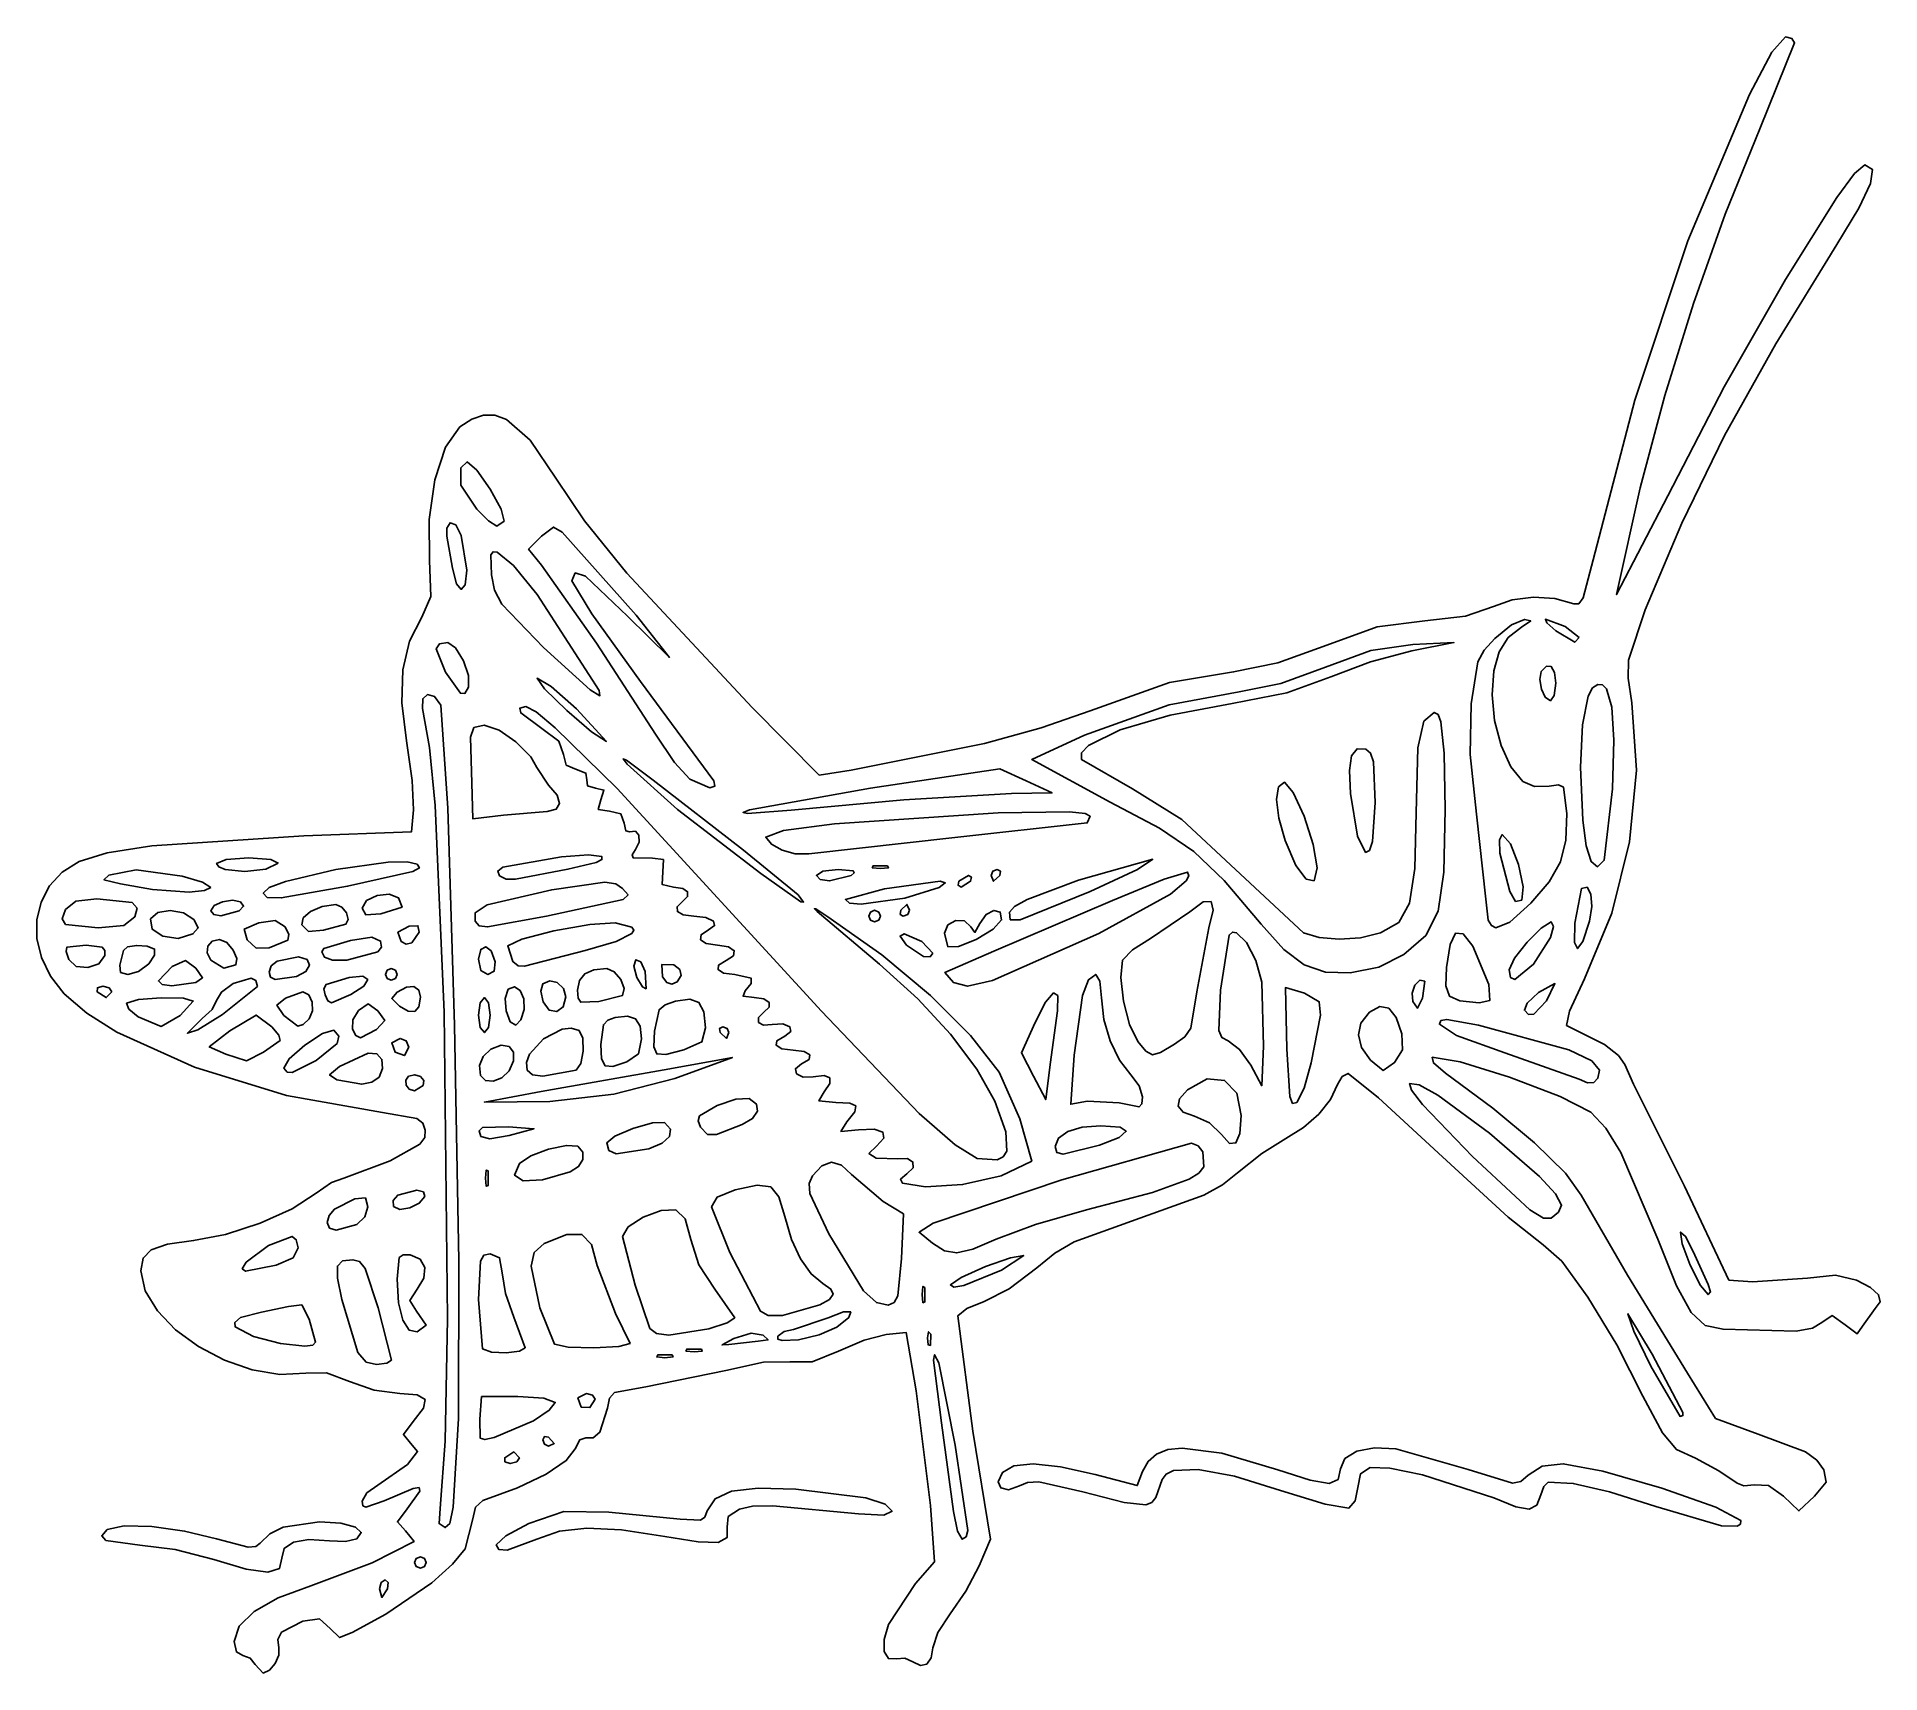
# Model space of a CAD drawing. Extents: x 0.6 to 84.3, y 5 to 79.4.
import ezdxf

# ---------------------------------------------------------------- set-up
doc = ezdxf.new("R2010")
doc.units = 0

msp = doc.modelspace()

# ---------------------------------------------------------------- linework, layer by layer
at = {"layer": 'Image', "color": 7}
for points in [[(10.48764, 5.424021), (10.26106, 5.704314), (9.930166, 5.820896), (9.633145, 5.991186), (9.524988, 6.458835), (9.757966, 7.155121), (10.436505, 7.824055), (11.530007, 8.443392), (13.007879, 8.990891), (15.802872, 10.041293), (17.707746, 11.014827), (17.310872, 11.490841), (16.94748, 11.89823), (17.396332, 12.497346), (17.967358, 13.296774), (17.928958, 13.458403), (17.660915, 13.413846), (16.338, 12.852822), (15.510412, 12.566152), (15.376533, 12.631513), (15.345814, 12.83446), (15.555853, 13.216751), (16.060839, 13.565613), (17.398167, 14.512421), (17.862597, 15.095032), (17.543036, 15.483282), (17.218631, 15.872997), (17.660915, 16.466091), (18.137971, 17.06782), (18.206696, 17.456336), (17.851067, 17.66499), (17.055063, 17.727131), (15.887519, 17.883281), (14.771614, 18.279271), (13.729034, 18.666149), (12.780653, 18.660945), (11.597325, 18.599675), (10.344568, 18.809068), (9.092412, 19.245622), (7.910886, 19.865833), (6.870018, 20.626198), (6.039839, 21.483215), (5.490376, 22.393381), (5.29166, 23.313193), (5.393958, 23.884632), (5.763737, 24.266642), (6.495321, 24.513041), (7.683035, 24.67765), (9.134299, 24.955693), (10.708071, 25.471203), (12.163793, 26.130865), (13.260905, 26.841364), (13.957786, 27.318383), (14.506219, 27.516911), (16.621298, 28.308276), (17.969339, 29.063725), (18.188685, 29.361601), (18.208796, 29.697128), (18.106139, 30.021296), (17.830291, 30.229225), (16.271854, 30.497732), (11.914293, 31.27715), (7.728617, 32.556977), (4.197288, 34.157157), (2.827773, 35.021112), (1.802768, 35.897633), (1.184819, 36.693283), (0.77474, 37.539032), (0.568978, 38.403406), (0.563983, 39.254932), (0.7562, 40.062139), (1.142078, 40.793554), (1.718065, 41.417703), (2.480608, 41.903114), (3.75187, 42.299919), (5.790236, 42.61587), (12.699984, 43.065697), (17.59477, 43.25939), (17.677109, 44.255307), (17.616581, 45.587916), (17.35543, 47.393328), (17.14144, 49.11063), (17.187017, 50.617672), (17.492217, 51.914901), (18.057097, 53.002765), (18.460853, 53.941344), (18.404292, 55.586782), (18.384599, 57.4494), (18.645572, 59.24638), (19.131226, 60.731604), (19.785573, 61.658957), (20.33054, 62.009874), (20.859463, 62.185538), (21.380417, 62.181614), (21.901476, 61.993765), (22.976208, 61.048953), (24.148258, 59.316414), (25.446512, 57.390677), (27.36579, 55.012948), (33.062752, 48.906962), (36.11558, 45.823295), (37.570786, 46.057194), (43.620909, 47.270798), (46.195513, 47.981038), (48.418689, 48.747559), (52.038218, 50.041624), (54.940001, 50.523453), (56.958303, 50.938823), (59.183238, 51.741128), (61.473505, 52.568872), (63.632212, 52.84705), (65.482167, 53.054327), (66.756201, 53.487741), (67.600435, 53.796075), (68.565914, 53.922374), (69.536981, 53.862659), (70.397977, 53.612955), (70.626172, 53.607106), (70.822883, 53.880316), (71.277313, 55.618468), (73.179126, 62.863427), (75.587913, 70.114565), (78.382145, 76.756357), (79.399299, 78.682378), (80.01795, 79.37497), (80.311243, 79.294687), (80.433232, 79.101667), (78.863289, 75.199068), (77.286336, 71.313408), (75.836905, 67.252749), (74.538141, 63.086378), (73.413189, 58.88358), (72.347234, 54.035316), (74.67113, 58.519434), (77.238479, 63.474209), (80.015394, 68.352879), (82.357778, 72.073504), (83.16474, 73.161444), (83.621534, 73.554144), (83.971824, 73.353662), (83.888812, 72.717869), (83.354411, 71.595247), (82.35053, 69.934278), (79.579092, 65.426793), (77.257279, 61.261596), (75.304429, 57.285058), (73.639886, 53.343551), (72.884271, 51.05312), (72.876014, 50.229776), (73.042064, 49.1108), (73.250037, 46.05936), (72.933496, 42.79641), (72.132741, 39.556508), (70.888072, 36.574214), (70.206508, 35.11197), (70.065378, 34.45633), (71.79502, 33.587336), (72.435754, 33.085624), (72.722651, 32.67607), (73.119526, 31.783084), (75.435225, 27.152882), (77.44867, 22.886499), (78.530076, 22.805825), (81.014542, 22.98017), (82.290683, 23.102679), (83.245199, 22.889405), (83.887952, 22.556498), (84.250255, 22.219149), (84.322548, 21.891975), (84.095272, 21.589593), (83.51878, 20.796347), (83.27294, 20.440934), (82.728296, 20.858809), (82.147252, 21.276399), (81.667536, 20.96459), (81.24773, 20.698893), (80.513253, 20.568586), (77.186068, 20.649958), (76.378929, 20.825336), (75.730913, 21.406221), (75.068999, 22.63113), (74.220167, 24.73858), (72.536761, 28.690688), (71.858023, 29.787587), (71.170761, 30.520545), (69.783986, 31.228799), (67.488117, 32.098874), (65.233796, 32.802076), (63.971666, 33.009707), (64.026445, 32.755896), (64.578358, 32.285736), (66.724459, 30.703064), (68.612404, 29.121236), (70.022156, 27.73809), (70.733675, 26.751464), (72.850077, 23.116816), (75.562082, 18.653171), (76.846492, 16.601455), (78.782687, 15.881503), (80.927528, 15.077728), (81.44554, 14.707446), (81.769114, 14.263321), (81.87201, 13.699718), (81.34534, 13.060842), (80.631884, 12.399636), (79.932001, 13.070166), (79.251089, 13.549929), (78.614967, 13.579308), (78.128772, 13.536347), (77.826465, 13.659686), (76.993653, 14.224872), (75.935321, 14.795707), (75.065354, 15.190063), (74.430101, 15.938838), (73.5452, 17.614138), (72.351421, 19.946866), (71.041626, 22.108159), (69.851367, 23.740577), (69.016198, 24.486682), (67.415976, 25.739989), (64.430006, 28.479871), (61.532308, 31.162686), (60.144317, 32.278786), (59.87603, 32.130042), (59.670391, 31.771848), (59.341323, 31.089669), (58.811859, 30.425022), (58.124901, 29.822596), (57.323354, 29.327079), (56.22362, 28.638453), (55.123513, 27.763733), (54.434294, 27.216883), (53.586117, 26.747133), (50.68671, 25.70138), (47.700747, 24.619469), (46.822602, 24.104396), (46.007205, 23.438727), (44.747083, 22.492549), (43.603453, 21.913398), (42.817191, 21.592118), (42.416269, 21.265931), (43.096126, 16.02501), (43.902493, 11.113768), (43.38119, 9.897617), (42.780231, 8.756298), (42.067416, 7.720062), (41.507735, 6.869064), (41.274948, 6.173101), (41.199856, 5.714778), (40.99936, 5.438764), (40.710635, 5.371168), (40.370852, 5.538099), (40.006027, 5.699604), (39.622836, 5.677963), (39.259113, 5.68802), (39.065205, 6.005095), (39.059431, 6.550111), (39.260106, 7.243987), (40.487015, 9.094383), (41.352775, 10.080431), (41.166609, 12.64701), (40.521133, 17.859422), (40.061822, 20.505252), (39.163118, 20.415477), (38.153799, 20.156194), (36.989145, 19.658881), (35.787648, 19.170454), (34.786328, 19.166071), (33.589526, 19.154817), (31.865416, 18.78074), (28.231321, 18.040411), (26.806391, 17.774175), (26.58571, 17.515736), (26.501033, 17.065673), (26.138584, 15.968797), (25.845748, 15.717493), (25.514132, 15.713104), (25.234313, 15.624418), (25.028361, 15.220067), (24.618334, 14.688274), (23.703017, 14.073549), (22.40226, 13.443226), (20.835911, 12.864641), (20.492818, 12.561235), (20.363516, 11.980753), (20.032787, 10.679233), (19.457414, 9.981091), (18.517178, 9.131617), (16.428457, 7.709071), (14.88512, 6.867166), (14.322938, 6.642514), (13.891213, 7.062655), (13.411251, 7.488524), (12.65072, 7.394265), (11.680345, 6.887142), (11.514637, 6.555024), (11.56344, 6.172249), (11.562059, 5.839318), (11.394722, 5.462801), (11.131839, 5.154733), (10.843814, 5.027147), (10.48764, 5.424021), (10.48764, 5.424021)], [(21.804177, 57.375877), (21.66595, 57.917052), (21.161002, 58.826337), (20.555131, 59.681525), (20.114135, 60.060411), (19.834849, 59.792481), (19.834587, 59.002079), (20.550835, 57.913846), (21.082534, 57.378564), (21.465109, 57.149998), (21.804177, 57.375877), (21.804177, 57.375877)], [(31.320515, 45.574492), (27.997612, 50.09054), (25.789303, 53.157677), (24.870802, 54.654597), (25.02787, 55.016173), (25.501257, 54.870518), (27.410074, 53.049239), (29.309076, 51.181342), (27.794366, 53.100206), (24.433299, 56.877016), (24.036217, 57.097882), (23.492127, 56.682664), (22.9093, 56.099837), (23.494968, 55.368148), (25.993547, 51.820291), (28.675537, 47.693915), (29.544248, 46.410585), (30.238815, 45.643397), (31.144093, 45.252419), (31.365178, 45.321663), (31.320515, 45.574492), (31.320515, 45.574492)], [(26.108506, 49.675528), (23.290891, 54.042855), (22.224765, 55.353347), (21.480876, 55.954475), (21.294972, 55.97827), (21.197907, 55.842367), (21.229432, 54.924014), (21.365029, 54.228602), (21.696708, 53.594281), (23.57952, 51.622036), (25.71344, 49.707126), (26.148726, 49.440214), (26.108506, 49.675528), (26.108506, 49.675528)], [(68.456539, 40.018249), (69.287883, 40.980689), (69.800566, 41.891121), (70.047477, 42.881925), (70.081507, 44.085485), (69.935961, 45.278516), (69.707101, 45.389648), (69.276754, 45.32757), (68.613086, 45.318727), (68.088848, 45.541551), (67.543779, 46.211911), (67.098306, 47.177549), (66.798419, 48.309073), (66.690103, 49.477091), (66.769512, 50.573631), (67.010268, 51.431293), (67.425154, 52.079442), (68.026954, 52.547442), (68.449109, 52.834011), (68.16981, 52.907293), (67.567984, 52.657785), (66.808393, 52.044731), (66.33385, 51.514658), (66.044962, 50.974333), (65.73848, 49.068173), (65.68795, 46.774861), (65.975419, 44.048993), (66.410333, 40.19049), (66.517253, 39.238155), (66.658766, 38.990409), (66.865971, 38.894356), (67.498421, 39.155564), (68.456539, 40.018249), (68.456539, 40.018249)], [(70.643661, 52.08045), (70.017681, 52.580822), (69.10986, 52.910786), (69.179902, 52.745123), (69.58905, 52.38754), (70.445224, 51.864222), (70.643661, 52.08045), (70.643661, 52.08045)], [(20.183923, 49.821676), (20.177922, 50.352461), (19.944183, 51.028946), (19.594117, 51.610962), (19.239137, 51.858338), (18.854865, 51.791672), (18.710099, 51.567739), (19.127216, 50.504459), (19.809654, 49.547432), (20.017086, 49.54242), (20.183923, 49.821676), (20.183923, 49.821676)], [(62.672934, 37.680116), (63.677468, 38.538782), (64.246662, 39.644883), (64.500322, 41.417559), (64.558252, 44.275947), (64.514633, 46.821592), (64.361419, 48.244307), (64.233235, 48.577955), (64.065077, 48.682936), (63.592074, 48.276321), (63.316719, 47.063262), (63.235337, 44.121722), (63.175365, 41.583125), (62.940501, 40.011737), (62.448319, 39.129379), (61.616396, 38.657874), (60.712912, 38.444766), (59.735293, 38.376216), (58.825306, 38.451703), (58.124721, 38.670706), (55.033264, 41.537677), (52.587792, 43.809305), (50.347729, 45.208089), (48.038867, 46.539085), (48.036458, 46.84065), (48.352196, 47.174162), (49.791549, 47.882497), (52.063798, 48.555035), (54.875816, 49.082719), (57.363629, 49.570465), (59.356103, 50.28966), (61.165482, 50.980894), (63.037868, 51.483286), (64.955127, 51.851202), (63.090846, 51.761665), (61.175678, 51.492422), (59.122101, 50.734366), (57.089175, 49.987165), (55.195898, 49.611954), (52.020902, 49.031528), (48.168524, 47.651845), (45.772859, 46.544347), (49.328444, 44.595273), (51.571952, 43.418634), (53.135507, 42.367431), (54.511204, 41.044117), (56.191137, 39.051145), (57.219861, 37.91335), (58.15237, 37.213824), (59.117733, 36.882461), (60.24502, 36.84915), (61.542721, 37.101663), (62.672934, 37.680116), (62.672934, 37.680116)], [(19.72239, 16.602653), (19.738827, 23.766513), (19.540467, 34.463278), (19.234282, 44.332585), (18.927245, 49.014071), (18.637954, 49.402831), (18.320869, 49.489613), (18.097959, 49.298076), (18.091195, 48.851884), (18.410186, 47.092759), (18.663624, 44.447004), (19.076578, 35.057317), (19.228784, 21.121685), (19.11707, 15.563175), (18.892832, 12.501617), (18.844514, 11.822878), (19.123552, 11.641722), (19.33411, 11.833005), (19.484986, 12.565222), (19.72239, 16.602653), (19.72239, 16.602653)], [(25.078797, 48.843653), (23.93699, 49.862546), (23.291279, 50.229401), (23.628514, 49.745507), (24.64333, 48.763254), (25.770524, 47.796832), (26.444894, 47.360427), (25.078797, 48.843653), (25.078797, 48.843653)], [(72.155205, 45.211706), (72.218265, 47.417598), (72.132038, 48.915738), (71.89071, 49.747454), (71.710068, 49.926317), (71.488472, 49.954073), (71.256484, 49.793795), (71.062376, 49.420871), (70.796207, 48.113567), (70.706776, 46.185137), (70.810893, 43.788556), (70.965055, 42.620797), (71.192735, 41.899812), (71.47259, 41.665766), (71.783276, 41.958822), (72.155205, 45.211706), (72.155205, 45.211706)], [(44.383798, 27.61622), (45.772859, 28.283694), (45.236434, 30.213957), (44.285929, 32.329451), (42.994976, 33.997189), (41.171432, 35.819966), (38.961768, 37.664599), (36.512454, 39.3979), (35.953483, 39.748461), (35.89573, 39.760797), (36.020323, 39.632792), (38.860043, 37.241717), (40.588858, 35.672759), (42.085997, 34.054804), (43.279348, 32.473597), (44.0968, 31.014883), (44.595452, 29.628887), (44.632327, 28.746455), (44.475622, 28.48765), (44.201101, 28.347025), (43.295447, 28.410032), (42.284957, 29.027753), (40.658885, 30.452), (36.218619, 35.097666), (26.929792, 45.22877), (24.122187, 47.986062), (23.259229, 48.70345), (22.787937, 48.947925), (22.509534, 48.869877), (22.550725, 48.656325), (23.503605, 47.946272), (24.279953, 47.368694), (24.495791, 46.773074), (24.618984, 46.287249), (25.089468, 46.082605), (25.512497, 45.922273), (25.560792, 45.619585), (25.587122, 45.338804), (25.946747, 45.243763), (26.328078, 45.14693), (26.193717, 44.714597), (26.073489, 44.275832), (26.581283, 44.185431), (27.104461, 44.065563), (27.252049, 43.640649), (27.3244, 43.300613), (27.498349, 43.24809), (27.759873, 43.287807), (27.915946, 43.100834), (27.931532, 42.788979), (27.771597, 42.454053), (27.608491, 42.207413), (27.657472, 42.072828), (28.543391, 42.062946), (29.036385, 41.989754), (29.001371, 41.430775), (28.972757, 40.862912), (29.495964, 40.745852), (29.911156, 40.684982), (30.13236, 40.52841), (30.135845, 40.315195), (29.897879, 40.084394), (29.65194, 39.846043), (29.673162, 39.633667), (29.935131, 39.48129), (30.411429, 39.422937), (30.968568, 39.358262), (31.303722, 39.198351), (31.361618, 38.994376), (31.086984, 38.797508), (30.745322, 38.578318), (30.719655, 38.350802), (30.977251, 38.172268), (31.485377, 38.100022), (31.993809, 38.027754), (32.251141, 37.849134), (32.22481, 37.621442), (31.882252, 37.401954), (31.542982, 37.195465), (31.514917, 36.992769), (31.769739, 36.838454), (32.279126, 36.777107), (33.027326, 36.599692), (33.01699, 36.369156), (32.755375, 36.036275), (32.65285, 35.784921), (33.15225, 35.718775), (33.593674, 35.659024), (33.832473, 35.504318), (33.843607, 35.291475), (33.602041, 35.057317), (33.348832, 34.810121), (33.354267, 34.596295), (33.578754, 34.473761), (33.982699, 34.500439), (34.465658, 34.528648), (34.777116, 34.395748), (34.831904, 34.182286), (34.544851, 33.96881), (34.195583, 33.758982), (34.160269, 33.554333), (34.412272, 33.399102), (34.924956, 33.337528), (35.43764, 33.275954), (35.689643, 33.120723), (35.654329, 32.916074), (35.305061, 32.706246), (35.030324, 32.489966), (35.083426, 32.259661), (35.381226, 32.106249), (35.840583, 32.120647), (36.334249, 32.182268), (36.591882, 32.07603), (36.598652, 31.822132), (36.339732, 31.440772), (36.102296, 31.025576), (36.868321, 30.956281), (37.499835, 30.924099), (37.776951, 30.797225), (37.725758, 30.530164), (37.372349, 30.077421), (37.101735, 29.643757), (37.896668, 29.708439), (38.603659, 29.74331), (39.004644, 29.607616), (39.057913, 29.338525), (38.721759, 28.973202), (38.371127, 28.638871), (38.699217, 28.431815), (39.691141, 28.38808), (40.128349, 28.406108), (40.373189, 28.244897), (40.376652, 27.987141), (40.089727, 27.715533), (39.80765, 27.469272), (39.90456, 27.28647), (40.945274, 27.117952), (42.631732, 27.223396), (44.383798, 27.61622), (44.383798, 27.61622)], [(23.746324, 44.183132), (24.166492, 44.281386), (24.319206, 44.542409), (24.202015, 44.922025), (23.81247, 45.376054), (23.283304, 46.183403), (23.003569, 46.660987), (22.331016, 47.347981), (21.567753, 47.875601), (20.896084, 48.094016), (20.424788, 47.992134), (20.262648, 47.558864), (20.328794, 45.471492), (20.372891, 43.84714), (21.761952, 44.013987), (23.746324, 44.183132), (23.746324, 44.183132)], [(61.383256, 44.590608), (61.299935, 46.43582), (61.170389, 46.833584), (60.95968, 47.01041), (60.554109, 47.030088), (60.304052, 46.709511), (60.205487, 46.037225), (60.254391, 45.00177), (60.57164, 43.064259), (60.944036, 42.321303), (61.114116, 42.411185), (61.253825, 42.815789), (61.383256, 44.590608), (61.383256, 44.590608)], [(35.160755, 40.383659), (32.680967, 42.418022), (28.574964, 45.605559), (27.354769, 46.516345), (27.202141, 46.565179), (27.384341, 46.324939), (29.673834, 44.274586), (33.457129, 41.361455), (35.277427, 40.069355), (35.404744, 40.058117), (35.160755, 40.383659), (35.160755, 40.383659)], [(39.952033, 44.706966), (44.846819, 44.997285), (46.6989, 45.023768), (45.510901, 45.568351), (44.322902, 46.112934), (38.449048, 45.230735), (32.946414, 44.252724), (32.656515, 44.1387), (32.857123, 44.092399), (34.842263, 44.234027), (39.952033, 44.706966), (39.952033, 44.706966)], [(58.737426, 41.620518), (58.56242, 42.670764), (58.147452, 43.958008), (57.657597, 45.048464), (57.257931, 45.508346), (56.981423, 45.296908), (56.894527, 44.723189), (56.996291, 43.878082), (57.285762, 42.852478), (57.77873, 41.729487), (58.248168, 41.09622), (58.599319, 41.033092), (58.737426, 41.620518), (58.737426, 41.620518)], [(42.273101, 42.995514), (48.292364, 43.656265), (48.418689, 43.960363), (48.196775, 44.093633), (47.479652, 44.161196), (44.251507, 44.110297), (36.809647, 43.620834), (34.491064, 43.310405), (33.682117, 43.015699), (33.942397, 42.686576), (34.425351, 42.421742), (35.02772, 42.261627), (35.646244, 42.246662), (42.273101, 42.995514), (42.273101, 42.995514)], [(67.495785, 40.542229), (67.046368, 42.277723), (67.020226, 42.88936), (67.153372, 43.127099), (67.523761, 42.709416), (67.886097, 41.765173), (68.102933, 40.757578), (68.03682, 40.149842), (67.759152, 40.089645), (67.495785, 40.542229), (67.495785, 40.542229)], [(11.528885, 41.835775), (11.198529, 42.000326), (10.20206, 42.068767), (9.163293, 41.996208), (8.731239, 41.821758), (8.838884, 41.660145), (9.125288, 41.545757), (10.015174, 41.457558), (10.962504, 41.554965), (11.528885, 41.835781), (11.528885, 41.835775)], [(14.681643, 40.780015), (17.653094, 41.454021), (17.948103, 41.615022), (17.83745, 41.781917), (17.384299, 41.8917), (16.520783, 41.86909), (14.143076, 41.535313), (11.86517, 40.997829), (11.126404, 40.720585), (10.847903, 40.473879), (11.036483, 40.270844), (11.670261, 40.248755), (14.681643, 40.780015), (14.681643, 40.780015)], [(24.694301, 41.555111), (25.979621, 41.853769), (26.239411, 41.994523), (26.240161, 42.128155), (25.628366, 42.204565), (24.40508, 42.120833), (21.745182, 41.646614), (21.50434, 41.468382), (21.586824, 41.255836), (21.892186, 41.103479), (22.319982, 41.105817), (24.694301, 41.555111), (24.694301, 41.555111)], [(48.430339, 40.547415), (50.571086, 41.549299), (51.26634, 42.007487), (47.889523, 41.058108), (45.564507, 40.178652), (44.981236, 39.854988), (44.761274, 39.598035), (44.793947, 39.257034), (45.249621, 39.258456), (48.430339, 40.547415), (48.430339, 40.547415)], [(8.466656, 40.723929), (8.087292, 40.969817), (7.172814, 41.237258), (5.0802, 41.521003), (3.836454, 41.288054), (3.608093, 41.079916), (4.36562, 40.892158), (5.820826, 40.626634), (7.483644, 40.51893), (8.180709, 40.586776), (8.466656, 40.723929), (8.466656, 40.723929)], [(37.570786, 41.275018), (37.706094, 41.395787), (37.660592, 41.475696), (36.975474, 41.53555), (36.274743, 41.46069), (35.983288, 41.275018), (36.158004, 41.085457), (36.581488, 41.02227), (37.570786, 41.275018), (37.570786, 41.275018)], [(39.22443, 41.714829), (38.562972, 41.714829), (38.523698, 41.620578), (38.893701, 41.581376), (39.263704, 41.620578), (39.22443, 41.714829), (39.22443, 41.714829)], [(48.815564, 38.631709), (52.070269, 40.418087), (52.788971, 41.032562), (52.905005, 41.258935), (52.852674, 41.427137), (51.787841, 41.108712), (49.436767, 40.134073), (44.053069, 37.825843), (41.823429, 36.865597), (42.21385, 36.403545), (42.848617, 36.242419), (43.988399, 36.501989), (48.815564, 38.631709), (48.815564, 38.631709)], [(42.994737, 41.010435), (43.032503, 41.197297), (42.893675, 41.275018), (42.465572, 41.010435), (42.427806, 40.823573), (42.566634, 40.745852), (42.994737, 41.010435), (42.994737, 41.010435)], [(44.317653, 41.275018), (44.350832, 41.46188), (44.200977, 41.539601), (44.003086, 41.46188), (43.920778, 41.275018), (44.037454, 41.010435), (44.317653, 41.275018), (44.317653, 41.275018)], [(5.012922, 39.396489), (5.116485, 39.78814), (4.895225, 40.040805), (3.294957, 40.216686), (2.33342, 40.107251), (1.870699, 39.722307), (1.718846, 39.300436), (1.866586, 39.048117), (3.342076, 38.893771), (4.512776, 38.996334), (5.012922, 39.396489), (5.012922, 39.396489)], [(17.160964, 39.826976), (17.001191, 40.25464), (16.571009, 40.425784), (16.021032, 40.36667), (15.54729, 40.133306), (15.345814, 39.781698), (15.516646, 39.477309), (16.186416, 39.524913), (17.160964, 39.826976), (17.160964, 39.826976)], [(23.717199, 39.420804), (27.201434, 40.179563), (27.430478, 40.38874), (27.172952, 40.673764), (26.865842, 40.892847), (26.380006, 40.959693), (23.957415, 40.621932), (21.02508, 39.929997), (20.481926, 39.580512), (20.480376, 39.198494), (20.657648, 38.981007), (21.041293, 38.930803), (23.717199, 39.420804), (23.717199, 39.420804)], [(40.005156, 40.244938), (41.564962, 40.729281), (41.844585, 40.928924), (41.603256, 41.010435), (39.076149, 40.670244), (37.306203, 40.184523), (37.490437, 40.011515), (38.022408, 39.964379), (40.005156, 40.244938), (40.005156, 40.244938)], [(71.117894, 39.19184), (71.219569, 39.867332), (71.171738, 40.424466), (71.005525, 40.736792), (70.752058, 40.677862), (70.442057, 39.098026), (70.427215, 38.224103), (70.564327, 37.952515), (70.809262, 38.277135), (71.117894, 39.19184), (71.117894, 39.19184)], [(7.655894, 38.613075), (7.898388, 38.88687), (7.689643, 39.270479), (7.226771, 39.569518), (6.619413, 39.675471), (6.056717, 39.585719), (5.727831, 39.297644), (5.804573, 38.827011), (6.292804, 38.505867), (6.980563, 38.40947), (7.655894, 38.613075), (7.655894, 38.613075)], [(9.751673, 39.658498), (9.956119, 39.875324), (9.815451, 40.0684), (9.450102, 40.148732), (9.003631, 40.07953), (8.625872, 39.905086), (8.466656, 39.66969), (8.599972, 39.495181), (8.929251, 39.434531), (9.751673, 39.658498), (9.751673, 39.658498)], [(14.606655, 39.065649), (14.714155, 39.277643), (14.63212, 39.574197), (14.421716, 39.83809), (14.144107, 39.952103), (13.528396, 39.864454), (13.002018, 39.640771), (12.662231, 39.339948), (12.606293, 39.020879), (12.911481, 38.731203), (13.593426, 38.778939), (14.606655, 39.065649), (14.606655, 39.065649)], [(38.893701, 39.422937), (38.81598, 39.609799), (38.629118, 39.68752), (38.442256, 39.609799), (38.364535, 39.422937), (38.442256, 39.236075), (38.629118, 39.158354), (38.81598, 39.236075), (38.893701, 39.422937), (38.893701, 39.422937)], [(40.216616, 39.68752), (40.09994, 39.952103), (39.819741, 39.68752), (39.786562, 39.500658), (39.936417, 39.422937), (40.134308, 39.500658), (40.216616, 39.68752), (40.216616, 39.68752)], [(44.403197, 39.24963), (44.340412, 39.603901), (44.055066, 39.680099), (43.695383, 39.501707), (43.409588, 39.092208), (43.189884, 38.68582), (43.004151, 38.930678), (42.720528, 39.209416), (42.318695, 39.228517), (41.959581, 39.026636), (41.804114, 38.642428), (41.959742, 38.032588), (42.444592, 38.043285), (43.25088, 38.367949), (44.022462, 38.829193), (44.403197, 39.24963), (44.403197, 39.24963)], [(52.251878, 33.600092), (52.72433, 33.936543), (53.002012, 34.32806), (53.27734, 35.983506), (53.81474, 38.898832), (54.007994, 39.693419), (53.917976, 40.08755), (53.562967, 40.065925), (52.961246, 39.613241), (51.163296, 38.404986), (50.342372, 37.888862), (49.901888, 37.416107), (49.813762, 36.628148), (49.93511, 35.556886), (50.211841, 34.492507), (50.589865, 33.725198), (50.960352, 33.281543), (51.252831, 33.120938), (51.62933, 33.231187), (52.251878, 33.600092), (52.251878, 33.600092)], [(11.973372, 38.331402), (12.016776, 38.590028), (11.841081, 38.939494), (11.399751, 39.217982), (10.651602, 39.116701), (9.984477, 38.832277), (10.122436, 38.347367), (10.525005, 37.969139), (11.112486, 37.976226), (11.973372, 38.331402), (11.973372, 38.331402)], [(17.940904, 38.696516), (17.881234, 38.989941), (17.477884, 38.974464), (16.966856, 38.687616), (17.115213, 38.270898), (17.349025, 38.153786), (17.598446, 38.203143), (17.940904, 38.696516), (17.940904, 38.696516)], [(25.476468, 37.859307), (26.890177, 38.274939), (27.603724, 38.638065), (27.690471, 38.793019), (27.593219, 38.926542), (26.83477, 39.11823), (25.695956, 39.042513), (24.062297, 38.749748), (22.59628, 38.381262), (21.960389, 38.078382), (22.196127, 37.355861), (22.439046, 37.169186), (22.719325, 37.154881), (25.476468, 37.859307), (25.476468, 37.859307)], [(41.274948, 37.740126), (40.779413, 38.277569), (39.977171, 38.620774), (39.788792, 38.513308), (40.084325, 38.100022), (40.849908, 37.595246), (41.152765, 37.572039), (41.274948, 37.740126), (41.274948, 37.740126)], [(56.227293, 36.427757), (55.957457, 37.412425), (55.532, 38.221959), (55.081809, 38.668592), (54.888341, 38.697144), (54.737772, 38.564558), (54.345772, 36.053097), (54.27535, 34.223369), (54.410899, 33.904339), (54.694397, 33.757979), (55.213332, 33.365244), (55.722196, 32.655494), (56.223888, 31.719987), (56.306858, 33.520942), (56.227293, 36.427757), (56.227293, 36.427757)], [(66.535105, 36.314087), (65.819077, 38.053244), (65.373787, 38.617074), (65.033812, 38.649719), (64.787195, 38.141485), (64.621979, 37.082677), (64.584766, 36.251438), (64.74711, 35.785528), (65.21655, 35.568744), (66.100628, 35.484884), (66.589734, 35.596147), (66.535105, 36.314087), (66.535105, 36.314087)], [(68.573897, 37.240127), (69.344697, 38.456792), (69.487061, 38.955213), (69.374718, 39.158354), (68.915776, 38.880619), (68.278473, 38.237014), (67.712779, 37.511937), (67.468665, 36.989787), (67.530986, 36.62806), (67.726958, 36.547168), (68.573897, 37.240127), (68.573897, 37.240127)], [(3.655154, 37.637002), (3.65735, 37.865851), (3.536776, 38.007625), (2.797522, 38.100022), (1.9325, 38.015616), (1.891852, 37.821091), (2.018172, 37.445891), (2.351692, 37.142321), (2.876244, 37.089392), (3.381007, 37.26249), (3.655154, 37.637002), (3.655154, 37.637002)], [(5.648105, 37.261611), (5.905782, 37.655767), (5.909598, 37.923069), (5.576712, 38.064248), (5.103923, 38.094396), (4.68105, 38.022383), (4.497911, 37.857079), (4.337312, 37.195622), (4.36722, 36.86744), (4.698304, 36.774209), (5.176591, 36.908179), (5.648105, 37.261598), (5.648105, 37.261611)], [(9.603873, 37.208769), (9.656455, 37.497635), (9.490447, 37.882924), (9.197642, 38.220095), (8.869836, 38.364605), (8.524908, 38.28), (8.329786, 38.060855), (8.306298, 37.759179), (8.476275, 37.426976), (9.059238, 37.060089), (9.603873, 37.208769), (9.603873, 37.208769)], [(16.061417, 37.79726), (16.229568, 38.015173), (16.186271, 38.28903), (15.778164, 38.471787), (14.809211, 38.311757), (13.601495, 37.955399), (13.514286, 37.797997), (13.629831, 37.564702), (13.991302, 37.418667), (14.655864, 37.422025), (16.061417, 37.797265), (16.061417, 37.79726)], [(21.383479, 37.351707), (21.214333, 37.842632), (20.963736, 38.034627), (20.73651, 37.912389), (20.637474, 37.460612), (20.743808, 36.952123), (21.052751, 36.777107), (21.34259, 36.921306), (21.383479, 37.351694), (21.383479, 37.351707)], [(7.794981, 36.412924), (8.090507, 36.627251), (7.787414, 37.061343), (7.319778, 37.405882), (6.71766, 37.130513), (6.085409, 36.482094), (6.263207, 36.323339), (6.702001, 36.255064), (7.794981, 36.412924), (7.794981, 36.412924)], [(12.369255, 36.679288), (12.788306, 36.900606), (12.950005, 37.19797), (12.843275, 37.458885), (12.45704, 37.570856), (11.489042, 37.377681), (11.211677, 37.159537), (11.112486, 36.881091), (11.177993, 36.646239), (11.391902, 36.537114), (12.369255, 36.679288), (12.369255, 36.679288)], [(16.933312, 36.777107), (16.855591, 36.963969), (16.668729, 37.04169), (16.481867, 36.963969), (16.404146, 36.777107), (16.481867, 36.590245), (16.668729, 36.512524), (16.855591, 36.590245), (16.933312, 36.777107), (16.933312, 36.777107)], [(27.176698, 35.819827), (27.24856, 36.130818), (27.095304, 36.537492), (26.804098, 36.890799), (26.46211, 37.04169), (25.874029, 36.981778), (25.460276, 36.79951), (25.215759, 36.491091), (25.135385, 36.052724), (25.160063, 35.690933), (25.281094, 35.510078), (26.094208, 35.540549), (27.176698, 35.819814), (27.176698, 35.819827)], [(28.202108, 36.907898), (28.008246, 37.346582), (27.783435, 37.439938), (27.685851, 37.150139), (27.834171, 36.634248), (28.080347, 36.204939), (28.243427, 36.122094), (28.202108, 36.907898), (28.202108, 36.907898)], [(29.8372, 36.727357), (29.784736, 36.997662), (29.511596, 37.206528), (28.967029, 37.229256), (28.998209, 36.671501), (29.183743, 36.405247), (29.423885, 36.328366), (29.660936, 36.437016), (29.8372, 36.727357), (29.8372, 36.727357)], [(10.58332, 36.227087), (10.51297, 36.49309), (10.30473, 36.60474), (9.491443, 36.362886), (8.954549, 35.972453), (8.731239, 35.585788), (8.536936, 35.18729), (8.069782, 34.768403), (7.408324, 34.098805), (7.874652, 34.250303), (8.995822, 34.946224), (10.58332, 36.227087), (10.58332, 36.227087)], [(14.829787, 35.857874), (15.419715, 36.244132), (15.599256, 36.540454), (15.374241, 36.689703), (14.750502, 36.634738), (13.715153, 36.319145), (13.600949, 36.125598), (13.665887, 35.842605), (13.790795, 35.572619), (13.957687, 35.484267), (14.829787, 35.857872), (14.829787, 35.857874)], [(22.710393, 35.174713), (22.691636, 35.671977), (22.521691, 36.045858), (22.263685, 36.216097), (21.980742, 36.102431), (21.842643, 35.687212), (21.88823, 35.113635), (22.065906, 34.626768), (22.324077, 34.471679), (22.560387, 34.718592), (22.710393, 35.174713), (22.710393, 35.174713)], [(50.799936, 31.210556), (50.647341, 31.719165), (50.280462, 32.213378), (49.761234, 32.874061), (49.337706, 33.751498), (49.052405, 34.734099), (48.947855, 35.710277), (48.86821, 36.463726), (48.676724, 36.777107), (48.354108, 36.531044), (48.077608, 35.814594), (47.697695, 33.100972), (47.540482, 30.873244), (48.310313, 31.010153), (49.741604, 30.945753), (50.64797, 30.754182), (50.776022, 30.890809), (50.799936, 31.210556), (50.799936, 31.210556)], [(58.471351, 32.762547), (58.890411, 34.930278), (58.835315, 35.532567), (58.16721, 35.917863), (57.299666, 36.177194), (57.366315, 33.386172), (57.502674, 31.222057), (57.626081, 30.910759), (57.814796, 30.959112), (58.157969, 31.613617), (58.471351, 32.762547), (58.471351, 32.762547)], [(63.633487, 36.467167), (63.400517, 36.509829), (63.184767, 36.286061), (63.058609, 35.920588), (63.094415, 35.538136), (63.296448, 35.238676), (63.532104, 35.691055), (63.633487, 36.467167), (63.633487, 36.467167)], [(69.158025, 35.577189), (69.543657, 36.361629), (68.80197, 35.949216), (68.289117, 35.474821), (68.156126, 35.147546), (68.350522, 34.957818), (68.580115, 34.965244), (69.158025, 35.577189), (69.158025, 35.577189)], [(7.077595, 34.910104), (7.672907, 35.562758), (7.222045, 35.696653), (6.217697, 35.71427), (5.182219, 35.632134), (4.637967, 35.466765), (4.746622, 35.19924), (5.17333, 34.850149), (6.217701, 34.415267), (7.077595, 34.910104), (7.077595, 34.910104)], [(12.936735, 34.759209), (13.088115, 35.11568), (13.073134, 35.518126), (12.919341, 35.847151), (12.654283, 35.983358), (11.86689, 35.697719), (11.474821, 35.380361), (11.793, 34.90397), (12.419207, 34.42373), (12.665474, 34.492802), (12.936735, 34.759199), (12.936735, 34.759209)], [(15.995234, 34.27457), (16.37037, 34.674409), (16.06138, 35.116603), (15.613135, 35.432556), (15.177342, 35.134541), (14.918547, 34.706088), (14.904455, 34.284095), (15.063955, 33.995442), (15.273214, 33.897862), (15.995234, 34.27457), (15.995234, 34.27457)], [(21.16664, 34.925026), (21.088919, 35.485611), (20.902057, 35.718775), (20.715195, 35.485611), (20.637474, 34.925026), (20.715195, 34.364441), (20.902057, 34.131277), (21.088919, 34.364441), (21.16664, 34.925026), (21.16664, 34.925026)], [(29.964025, 33.35144), (30.772729, 33.707951), (30.95216, 34.34215), (30.878549, 35.076608), (30.647427, 35.505619), (30.228127, 35.656526), (29.589978, 35.556673), (29.111972, 35.388973), (28.835391, 35.166737), (28.625896, 34.188935), (28.597381, 33.484527), (28.728508, 33.161706), (29.142862, 33.143127), (29.964025, 33.35144), (29.964025, 33.35144)], [(46.934339, 35.123463), (46.955279, 35.809909), (46.760171, 35.933177), (46.398849, 35.519297), (45.921152, 34.594297), (45.305648, 33.205236), (45.857306, 32.146904), (46.408964, 31.088572), (46.607568, 32.67607), (46.934339, 35.123463), (46.934339, 35.123463)], [(62.584698, 34.082009), (62.335945, 34.820925), (61.995621, 35.237109), (61.582088, 35.318444), (61.113709, 35.052812), (60.732201, 34.560594), (60.614851, 34.024499), (60.761237, 33.460611), (61.170933, 32.885012), (61.74231, 32.413364), (62.257092, 32.770841), (62.612937, 33.34145), (62.584698, 34.082009), (62.584698, 34.082009)], [(10.855177, 33.249782), (11.617981, 33.777326), (11.554435, 34.010318), (11.237087, 34.398877), (10.52466, 34.925026), (9.339018, 34.204688), (8.394606, 33.48435), (9.158234, 33.158289), (10.090009, 32.853085), (10.855177, 33.249795), (10.855177, 33.249782)], [(27.367116, 32.8018), (27.90069, 33.172435), (28.045798, 33.844517), (27.981317, 34.418631), (27.773378, 34.759707), (27.400233, 34.885206), (26.840136, 34.812589), (26.507067, 34.690469), (26.310646, 34.48918), (26.193717, 33.597071), (26.227751, 32.942163), (26.382257, 32.626835), (26.735844, 32.59781), (27.367116, 32.801814), (27.367116, 32.8018)], [(32.014543, 34.131277), (31.932235, 34.318139), (31.734344, 34.39586), (31.584489, 34.318139), (31.617669, 34.131277), (31.897867, 33.866694), (32.014543, 34.131277), (32.014543, 34.131277)], [(71.569702, 32.422124), (71.218699, 32.852468), (70.176187, 33.341173), (66.079604, 34.470176), (64.626319, 34.730079), (64.362602, 34.678971), (64.293669, 34.509676), (65.07355, 33.995489), (67.270228, 33.206604), (70.643661, 32.01257), (71.018921, 31.84587), (71.311629, 31.864435), (71.501863, 32.059457), (71.569702, 32.422124), (71.569702, 32.422124)], [(13.259271, 32.857069), (14.211155, 33.64217), (14.280175, 33.973862), (14.062758, 34.23892), (13.549044, 34.093848), (12.739351, 33.562963), (12.022809, 32.94036), (11.788549, 32.520133), (11.943543, 32.338725), (12.167848, 32.317806), (13.259271, 32.857069), (13.259271, 32.857069)], [(22.022483, 32.392189), (22.223725, 32.843602), (22.215034, 33.234806), (22.018617, 33.495246), (21.656682, 33.554367), (21.186332, 33.378981), (20.843763, 33.050053), (20.672893, 32.631523), (20.717642, 32.187327), (20.942921, 31.954031), (21.297471, 31.92014), (21.688317, 32.071058), (22.022483, 32.392189), (22.022483, 32.392189)], [(25.069239, 32.426066), (25.286137, 32.723839), (25.392301, 33.288546), (25.36963, 33.871397), (25.200023, 34.223606), (24.846465, 34.329872), (24.434027, 34.283073), (23.584251, 33.846723), (22.954172, 33.147442), (22.816356, 32.77198), (22.847269, 32.418118), (23.082578, 32.211851), (23.554103, 32.1445), (25.069239, 32.426055), (25.069239, 32.426066)], [(16.111731, 32.113369), (16.275291, 32.498726), (16.245086, 32.915002), (16.016744, 33.167779), (15.615985, 33.196594), (14.321567, 32.586499), (13.862498, 32.208653), (14.189275, 31.981773), (15.328317, 31.783489), (15.786872, 31.883941), (16.111731, 32.113369), (16.111731, 32.113369)], [(29.558826, 32.045127), (32.17184, 33.003841), (29.063159, 32.43902), (23.481741, 31.451647), (20.902057, 30.976318), (23.870461, 31.00498), (26.784016, 31.339816), (29.558826, 32.045127), (29.558826, 32.045127)], [(18.112636, 31.731747), (18.142482, 31.960394), (17.990933, 32.138395), (17.736617, 32.216195), (17.458162, 32.144238), (17.323238, 31.964151), (17.342696, 31.746264), (17.487112, 31.562666), (17.727061, 31.485447), (18.112636, 31.731747), (18.112636, 31.731747)], [(55.293796, 30.360969), (55.087145, 31.381613), (54.53334, 31.955134), (53.748928, 32.025459), (52.850454, 31.536514), (52.488304, 31.126942), (52.422571, 30.783474), (52.65046, 30.516626), (53.169176, 30.336913), (53.853368, 30.024903), (54.400575, 29.494304), (54.765081, 29.09627), (55.045551, 29.117834), (55.226838, 29.544299), (55.293796, 30.360969), (55.293796, 30.360969)], [(32.609855, 29.950895), (33.086442, 30.221574), (33.310563, 30.555053), (33.263455, 30.88139), (32.926354, 31.130644), (32.332195, 31.105055), (31.480974, 30.822005), (30.675021, 30.347319), (30.613328, 30.126165), (30.721745, 29.841675), (31.038909, 29.502002), (31.439522, 29.507615), (32.609855, 29.950895), (32.609855, 29.950895)], [(28.376527, 28.853529), (28.974327, 29.100878), (29.309782, 29.41233), (29.355427, 29.741701), (29.083797, 30.042806), (28.538676, 30.026467), (27.651149, 29.774664), (26.823571, 29.427835), (26.4583, 29.126414), (26.558928, 28.777641), (26.886495, 28.619556), (28.376527, 28.853529), (28.376527, 28.853529)], [(48.84653, 29.01647), (49.749271, 29.366396), (50.062801, 29.645827), (49.785275, 29.830949), (48.914846, 29.897949), (48.069877, 29.829519), (47.411331, 29.637525), (46.983629, 29.341905), (46.831191, 28.9626), (46.904652, 28.685954), (47.195032, 28.600845), (48.84653, 29.01647), (48.84653, 29.01647)], [(24.804656, 27.808444), (25.179691, 28.046643), (25.374901, 28.367728), (25.369197, 28.699094), (25.14149, 28.968136), (24.623608, 29.006999), (23.820061, 28.833752), (23.016255, 28.532626), (22.497598, 28.187851), (22.275108, 27.646996), (22.65879, 27.391416), (23.538641, 27.439202), (24.804656, 27.808444), (24.804656, 27.808444)], [(44.155241, 24.745685), (45.947771, 25.410489), (48.256277, 26.077278), (51.253699, 26.869643), (52.929319, 27.470399), (53.367257, 27.746598), (53.58971, 28.032106), (53.541447, 28.707325), (53.329371, 28.987618), (53.03335, 29.1042), (47.14577, 27.441676), (41.292739, 25.472478), (40.649072, 25.05989), (41.255903, 24.568507), (41.803385, 24.213269), (42.362354, 24.117863), (43.092932, 24.292073), (44.155241, 24.745685), (44.155241, 24.745685)], [(21.077285, 27.847431), (20.983035, 27.886705), (20.943833, 27.516702), (20.983035, 27.146699), (21.077285, 27.185973), (21.077285, 27.847431), (21.077285, 27.847431)], [(39.846316, 23.860337), (39.941577, 25.892506), (39.025104, 26.45892), (37.586246, 27.689435), (37.132063, 28.11204), (36.674943, 28.24256), (36.230701, 28.081529), (35.815156, 27.629483), (35.65384, 27.272934), (35.690227, 26.827048), (36.54458, 24.983653), (38.120323, 22.399967), (38.714532, 21.86367), (39.246544, 21.751018), (39.512555, 21.86184), (39.67901, 22.172335), (39.846316, 23.860337), (39.846316, 23.860337)], [(18.198504, 26.682075), (18.130479, 26.890253), (17.825067, 26.974874), (16.965561, 26.748483), (16.759335, 26.502382), (16.775544, 26.235009), (17.064806, 26.099083), (17.508981, 26.163033), (17.942177, 26.374738), (18.198504, 26.682075), (18.198504, 26.682075)], [(36.139146, 21.754756), (36.577704, 22.005177), (36.746879, 22.24266), (36.648736, 22.48104), (36.285341, 22.734155), (35.746394, 23.169191), (35.261618, 23.849324), (34.85454, 24.733293), (34.548687, 25.779836), (34.286657, 26.666696), (33.913251, 27.116568), (33.295155, 27.201341), (32.299052, 26.992902), (31.470671, 26.655659), (31.220794, 26.209842), (32.045551, 24.139336), (33.439674, 21.473677), (33.79972, 21.28118), (34.44373, 21.271575), (36.139146, 21.754756), (36.139146, 21.754756)], [(15.098625, 25.409346), (15.460064, 25.760728), (15.610397, 26.220925), (15.493468, 26.617155), (15.015085, 26.576109), (14.086103, 26.111117), (13.841962, 25.819434), (13.758316, 25.499934), (13.867035, 25.249779), (14.159925, 25.149048), (15.098625, 25.409346), (15.098625, 25.409346)], [(31.103631, 20.668953), (31.933824, 20.93914), (32.279126, 21.173086), (31.368267, 22.471453), (30.642907, 23.583097), (30.281202, 24.736731), (30.027337, 25.672446), (29.59958, 26.072198), (28.928609, 26.045718), (28.109809, 25.742245), (27.429269, 25.303417), (27.173079, 24.870872), (27.747749, 22.655051), (28.410658, 20.689344), (28.721008, 20.46532), (29.279144, 20.387202), (31.103631, 20.668945), (31.103631, 20.668953)], [(11.443215, 23.561869), (12.206975, 23.892939), (12.435401, 24.354141), (12.35382, 24.719082), (12.157679, 24.870872), (11.092424, 24.455877), (10.068633, 23.697695), (9.897975, 23.40353), (10.046182, 23.285209), (11.443215, 23.561869), (11.443215, 23.561869)], [(76.502553, 22.688062), (75.828313, 24.183893), (75.482011, 24.870068), (75.251982, 25.069479), (75.319736, 24.538402), (75.691206, 23.570253), (76.156662, 22.640607), (76.506378, 22.225042), (76.613244, 22.35301), (76.502542, 22.688062), (76.502553, 22.688062)], [(16.672151, 19.248483), (16.07684, 21.628399), (15.486823, 23.409928), (15.231794, 23.728626), (14.926891, 23.811209), (14.444571, 23.760188), (14.223053, 23.523399), (14.22893, 22.980014), (14.428795, 22.009208), (15.154018, 19.589932), (15.522364, 19.160029), (16.000723, 19.050046), (16.473508, 19.108337), (16.672151, 19.248483), (16.672151, 19.248483)], [(44.397607, 23.338153), (45.411343, 23.997666), (44.813677, 23.90284), (43.675568, 23.497947), (42.570656, 23.011054), (42.072581, 22.670232), (42.226423, 22.562869), (42.680231, 22.642714), (44.397607, 23.338153), (44.397607, 23.338153)], [(40.92101, 22.555771), (40.826759, 22.595045), (40.787557, 22.225042), (40.826759, 21.855039), (40.92101, 21.894313), (40.92101, 22.555771), (40.92101, 22.555771)], [(36.919409, 20.752111), (37.460567, 21.189543), (37.543492, 21.438607), (37.215272, 21.449417), (36.522995, 21.172086), (34.951113, 20.637544), (34.525626, 20.547994), (34.238609, 20.332691), (34.240859, 20.200059), (34.426235, 20.134073), (35.170313, 20.174495), (36.118739, 20.39887), (36.919409, 20.752111), (36.919409, 20.752111)], [(75.362057, 16.867236), (73.971168, 19.51738), (72.861819, 21.3564), (73.133477, 20.565778), (73.89807, 18.973617), (75.229765, 16.688868), (75.359578, 16.732987), (75.362057, 16.867236), (75.362057, 16.867236)], [(33.337458, 20.11281), (33.793415, 20.169993), (33.56234, 20.379353), (33.017159, 20.473749), (32.239425, 20.224503), (31.702221, 19.939492), (32.014543, 19.95796), (33.337458, 20.11281), (33.337458, 20.11281)], [(41.191104, 20.42257), (41.084267, 20.537378), (41.031254, 20.262717), (41.06346, 19.951523), (41.170218, 19.915452), (41.191094, 20.42257), (41.191104, 20.42257)], [(29.434859, 19.489857), (28.773401, 19.489857), (28.734127, 19.395606), (29.10413, 19.356404), (29.474133, 19.395606), (29.434859, 19.489857), (29.434859, 19.489857)], [(30.757774, 19.75444), (30.096316, 19.75444), (30.057042, 19.660189), (30.427045, 19.620987), (30.797048, 19.660189), (30.757774, 19.75444), (30.757774, 19.75444)], [(42.862446, 11.503681), (42.29185, 15.383022), (41.546363, 19.120012), (41.358423, 19.493695), (41.311582, 19.252069), (41.663581, 16.404216), (42.210479, 12.369325), (42.393065, 11.481732), (42.614074, 11.112556), (42.789487, 11.227449), (42.862446, 11.503681), (42.862446, 11.503681)], [(23.126091, 16.489769), (23.843828, 16.974223), (24.118277, 17.330256), (23.603405, 17.517118), (22.423409, 17.594839), (20.769766, 17.594839), (20.68567, 16.569464), (20.71163, 15.704635), (20.924079, 15.642645), (21.347127, 15.728976), (23.126091, 16.489769), (23.126091, 16.489769)], [(24.077053, 15.46256), (23.81247, 15.742758), (23.625608, 15.775938), (23.547887, 15.626083), (23.625608, 15.428192), (23.81247, 15.345884), (24.077053, 15.46256), (24.077053, 15.46256)], [(74.13695, 12.593835), (72.018609, 13.269448), (70.3798, 13.650973), (69.241697, 13.700324), (69.034157, 13.513524), (68.908346, 13.129268), (68.717144, 12.65304), (68.377459, 12.476154), (67.766881, 12.590562), (66.762998, 12.988214), (63.526233, 14.036578), (62.04853, 14.337543), (61.145634, 14.371266), (60.715826, 14.083698), (60.589507, 13.454639), (60.47519, 12.856788), (60.183629, 12.527697), (59.10298, 12.699774), (57.074778, 13.332201), (54.979362, 13.977431), (53.331329, 14.279464), (52.210971, 14.230949), (51.873762, 14.072937), (51.698582, 13.824532), (51.405973, 13.008552), (51.221655, 12.787478), (50.950939, 12.681634), (49.967156, 12.787495), (48.088299, 13.269855), (46.088825, 13.712392), (45.586151, 13.694529), (45.21284, 13.535938), (44.716065, 13.354349), (44.364639, 13.440161), (44.244264, 13.72589), (44.440639, 14.144047), (44.963048, 14.44676), (45.843003, 14.531717), (47.074474, 14.399055), (48.651432, 14.048909), (50.568175, 13.545685), (50.811601, 14.185947), (51.067443, 14.64705), (51.443745, 14.978805), (51.953438, 15.181373), (52.609453, 15.254913), (54.412166, 15.015552), (56.955325, 14.262001), (58.418142, 13.798141), (59.281319, 13.649831), (59.691607, 13.819534), (59.795758, 14.309716), (60.000189, 14.775655), (60.55037, 15.105791), (61.351629, 15.265788), (62.309296, 15.221313), (65.599288, 14.27677), (67.610998, 13.663695), (68.002681, 13.734395), (68.321572, 14.025514), (68.960512, 14.425026), (69.926366, 14.544372), (71.722553, 14.20251), (74.395712, 13.424636), (76.849767, 12.561547), (77.988644, 11.964037), (77.982752, 11.796155), (77.832007, 11.7002), (77.11391, 11.721135), (74.13695, 12.593835), (74.13695, 12.593835)], [(21.431223, 10.86261), (21.868797, 11.260138), (22.920837, 11.8238), (24.517019, 12.369776), (26.558855, 12.347053), (29.79312, 12.017663), (30.718915, 11.970596), (30.912303, 12.115202), (31.024286, 12.402628), (31.378798, 12.953592), (32.132891, 13.293501), (33.340922, 13.435712), (35.057248, 13.393582), (38.233525, 12.989345), (39.11329, 12.704091), (39.422867, 12.386018), (39.047884, 12.210336), (37.901515, 12.268098), (34.012226, 12.630476), (33.08352, 12.612947), (32.498537, 12.475759), (31.976017, 12.142472), (31.933242, 11.65946), (31.924158, 11.187554), (31.515685, 10.968462), (30.609302, 10.987169), (29.10649, 11.22866), (27.130131, 11.536908), (25.562097, 11.621529), (24.310463, 11.480689), (23.283304, 11.112556), (21.928402, 10.607882), (21.559788, 10.638592), (21.431223, 10.86261), (21.431223, 10.86261)], [(8.598948, 10.193881), (6.846432, 10.644769), (5.241129, 10.834638), (3.702023, 11.046906), (3.515442, 11.270884), (3.765992, 11.54992), (4.532938, 11.714893), (5.792356, 11.684251), (7.279904, 11.480546), (8.731239, 11.12633), (10.171531, 10.758053), (10.512488, 10.783863), (10.715612, 10.938773), (11.157136, 11.358961), (11.75794, 11.661225), (13.410193, 11.902254), (14.383761, 11.835421), (15.038656, 11.663731), (15.302755, 11.419798), (15.103937, 11.136239), (14.584636, 11.007493), (13.861531, 11.036237), (12.926774, 11.104415), (12.223414, 10.984002), (11.796896, 10.691604), (11.692664, 10.243822), (11.582701, 9.779947), (11.056419, 9.617419), (10.074831, 9.755607), (8.598948, 10.193881), (8.598948, 10.193881)], [(18.256227, 10.054224), (18.178506, 10.241086), (17.991644, 10.318807), (17.804782, 10.241086), (17.727061, 10.054224), (17.804782, 9.867362), (17.991644, 9.789641), (18.178506, 9.867362), (18.256227, 10.054224), (18.256227, 10.054224)], [(16.499826, 8.8636), (16.532103, 9.143893), (16.395842, 9.260475), (16.214845, 9.143893), (16.139563, 8.8636), (16.243547, 8.466726), (16.499826, 8.8636), (16.499826, 8.8636)]]:
    msp.add_lwpolyline(points, dxfattribs=at)
for points in [[(20.108308, 55.148401), (19.846436, 56.716608), (19.597586, 57.203824), (19.339894, 57.297947), (19.197505, 57.057151), (19.192523, 56.686714), (19.444256, 55.231771), (19.631981, 54.523038), (19.850919, 54.267163), (20.032539, 54.47275), (20.108308, 55.148401), (20.108308, 55.148401)], [(69.585329, 50.006257), (69.527261, 50.491639), (69.375237, 50.758858), (69.162529, 50.781477), (68.922408, 50.533055), (68.85238, 50.181359), (68.93006, 49.743572), (69.107955, 49.37039), (69.338576, 49.212508), (69.512845, 49.445672), (69.585329, 50.006257), (69.585329, 50.006257)], [(3.968745, 35.983358), (3.847576, 36.17022), (3.556256, 36.247941), (3.312969, 36.17022), (3.307288, 35.983358), (3.719777, 35.718775), (3.968745, 35.983358), (3.968745, 35.983358)], [(17.991644, 35.734391), (17.914098, 36.066636), (17.69666, 36.220811), (17.362131, 36.191747), (16.933312, 35.974278), (16.693494, 35.688135), (17.038437, 35.325348), (17.438412, 35.097733), (17.738184, 35.093288), (17.926384, 35.307133), (17.991644, 35.734391), (17.991644, 35.734391)], [(24.606219, 35.755399), (24.490863, 36.137164), (24.211231, 36.401019), (23.866975, 36.490522), (23.557746, 36.349231), (23.469585, 36.010694), (23.565374, 35.524756), (23.842648, 35.154039), (24.187701, 35.086445), (24.481801, 35.295664), (24.606219, 35.755385), (24.606219, 35.755399)], [(17.462478, 33.469819), (17.345896, 33.750112), (17.065604, 33.866694), (16.686259, 33.672178), (16.845118, 33.249335), (17.267962, 33.090475), (17.462478, 33.469819), (17.462478, 33.469819)], [(69.849912, 26.297009), (69.572602, 26.801124), (68.837438, 27.590883), (66.574154, 29.562842), (64.221262, 31.283902), (63.374091, 31.760037), (62.93997, 31.825079), (63.021329, 31.517756), (63.525871, 30.859851), (65.794519, 28.503909), (68.406734, 26.077673), (69.019165, 25.693849), (69.381166, 25.696958), (69.712218, 25.976704), (69.849912, 26.297009), (69.849912, 26.297009)], [(21.998996, 29.848361), (20.817936, 29.820591), (20.658418, 29.67046), (20.741739, 29.41413), (21.154391, 29.306645), (22.025003, 29.462673), (23.151013, 29.765657), (21.998996, 29.848361)], [(27.516632, 20.011707), (26.855135, 21.375233), (26.026888, 23.545925), (25.760473, 24.50398), (25.334792, 24.962812), (24.651945, 24.962958), (23.614033, 24.544951), (23.164262, 24.142974), (23.018721, 23.512495), (23.411893, 21.628455), (24.08263, 19.976086), (24.704466, 19.839841), (25.87543, 19.804422), (27.008494, 19.86374), (27.516632, 20.011707), (27.516632, 20.011707)], [(18.256227, 20.843456), (17.818345, 21.476605), (17.515934, 21.964321), (17.841536, 22.46994), (18.150381, 22.977193), (18.190423, 23.457093), (17.977117, 23.833276), (17.52592, 24.029379), (17.206119, 24.041098), (17.027655, 23.910732), (16.933312, 22.922126), (17.002429, 21.857082), (17.194089, 21.064052), (17.484753, 20.604181), (17.850882, 20.538614), (18.256227, 20.843456), (18.256227, 20.843456)], [(22.754138, 19.814903), (22.230783, 21.203963), (21.859456, 22.271125), (21.701617, 23.217228), (21.589686, 23.902764), (21.16664, 24.077123), (20.879715, 24.019934), (20.720508, 23.751906), (20.637474, 22.004557), (20.813863, 19.755602), (21.228399, 19.615241), (21.882995, 19.584237), (22.488093, 19.653741), (22.754138, 19.814903), (22.754138, 19.814903)], [(13.22915, 20.068897), (12.943729, 21.112756), (12.597251, 21.756281), (12.000464, 21.681406), (10.764533, 21.427242), (9.823863, 21.183033), (9.565371, 20.966139), (9.579109, 20.759813), (10.405536, 20.326539), (11.631781, 20.002143), (12.7442, 19.883854), (13.097212, 19.932382), (13.22915, 20.068897), (13.22915, 20.068897)], [(25.929134, 17.478164), (25.812552, 17.653997), (25.53226, 17.727131), (25.153249, 17.533786), (25.304581, 17.116963), (25.696126, 17.093182), (25.929134, 17.478164), (25.929134, 17.478164)], [(22.489555, 14.816718), (22.240587, 15.081301), (21.828098, 14.816718), (21.833779, 14.629856), (22.077066, 14.552135), (22.368386, 14.629856), (22.489555, 14.816718), (22.489555, 14.816718)]]:
    msp.add_lwpolyline(points, close=True, dxfattribs=at)

doc.saveas('drawing.dxf')
